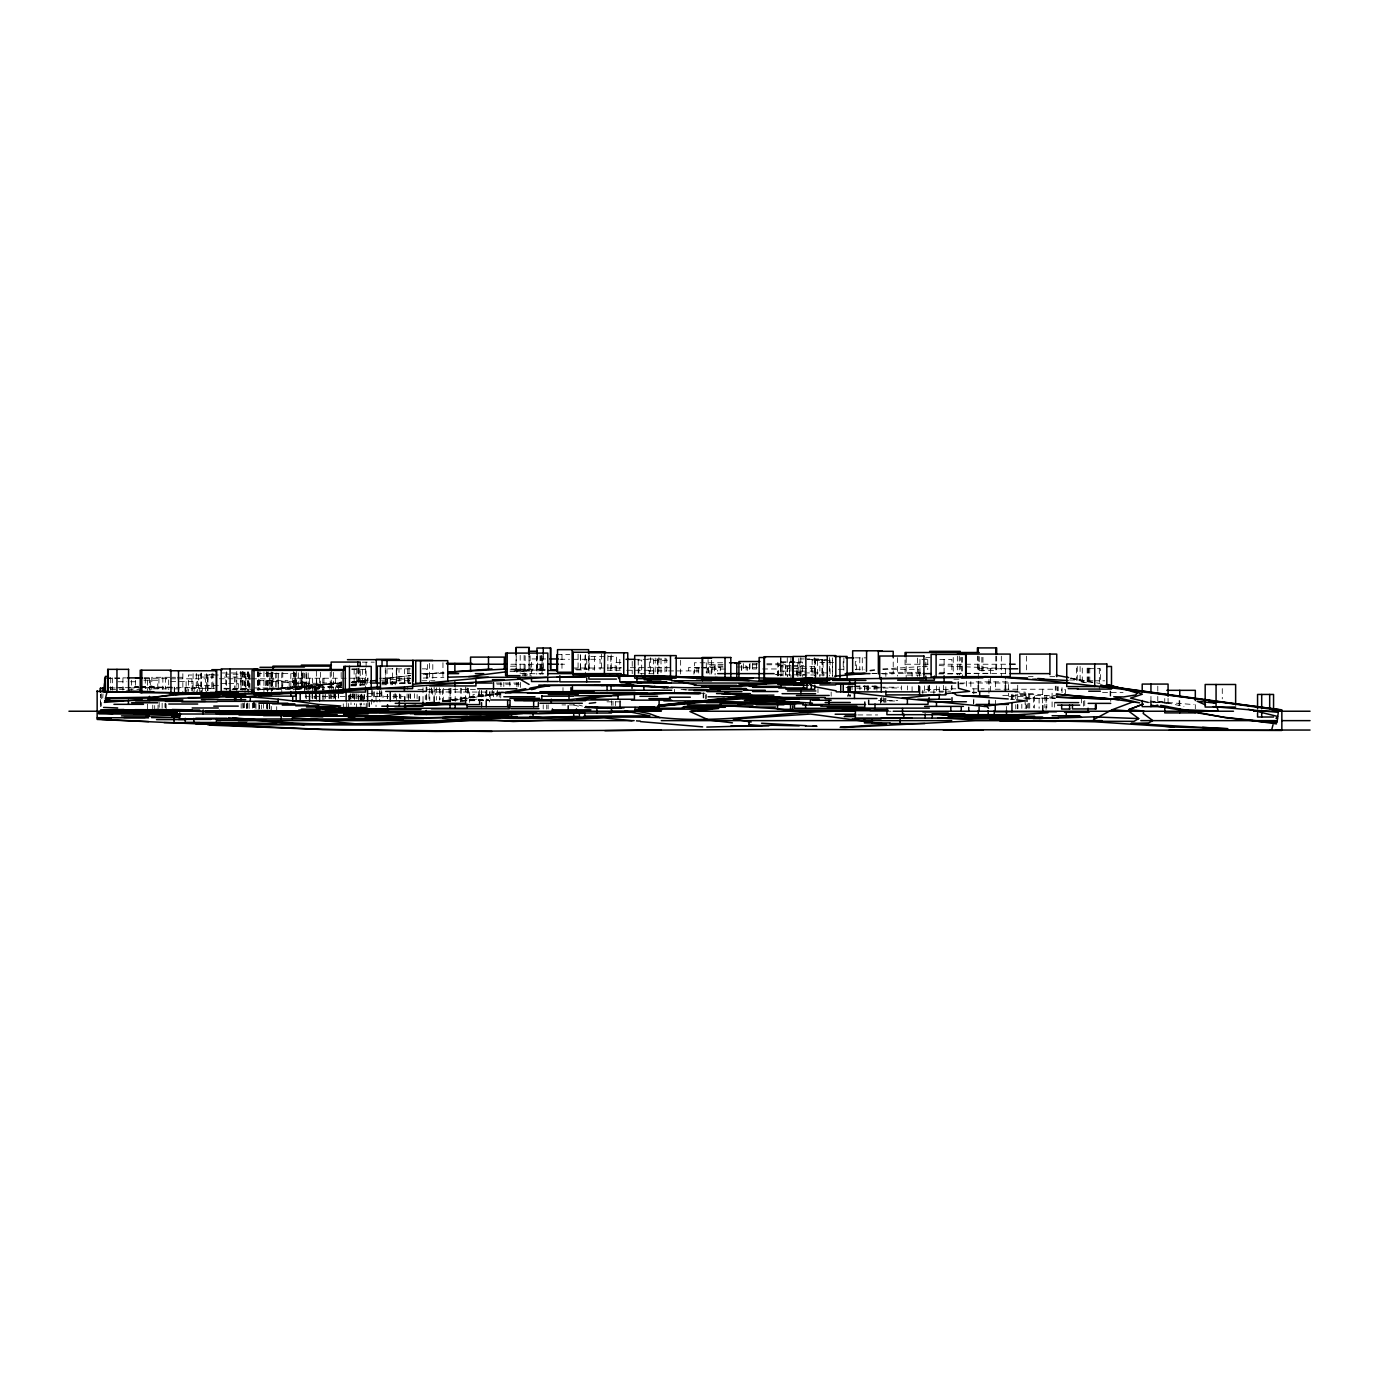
<?xml version="1.0" encoding="UTF-8"?>
<svg xmlns="http://www.w3.org/2000/svg" width="1379" height="1379" viewBox="0 0 1379 1379"><rect width="100%" height="100%" fill="white"/><g stroke="black" fill="none" stroke-linecap="round" stroke-linejoin="round"><path stroke-width="0.75" stroke-dasharray="5 3.75" d="M510.058 669.935L544.309 669.436M545.222 669.694L512.781 670.987L518.573 669.143M460.62 701.687L477.393 699.067L468.826 700.566M443.383 701.428L500.56 693.275M443.642 701.721L462.706 698.998M445.779 701.549L462.723 699.136M882.767 669.005L920.379 666.626M461.344 688.259L461.224 700.687L467.257 699.963M423.094 674.297L444.004 672.383L423.094 674.348M352.059 681.864L368.779 680.14M272.818 689.414L340.544 683.07M266.406 689.172L322.807 685.466L260.131 689.466L341.613 682.777L322.807 684.915L341.613 682.95L322.807 683.036M351.283 682.329L368.486 681.123M381.673 680.226L410.839 678.554M262.217 689.431L266.406 689.19M922.465 666.505L928.739 666.16M939.185 665.574L1008.135 668.763M1149.379 702.325L1161.721 701.67L1183.975 706.531M423.232 678.054L443.883 677.313M510.058 671.539L544.205 670.59M556.995 654.629L569.734 654.629M930.101 657.645L925.826 657.645L925.826 669.953M855.308 657.852L865.96 657.852M545.688 658.955L531.501 658.955L531.501 673.314M647.837 659.024L666.746 659.024L666.746 674.727M800.647 658.938L803.94 658.938M804.853 658.938L821.918 658.938L821.918 675.348M559.857 659.283L569.355 659.283M573.164 659.283L600.072 659.283L600.072 669.539M634.357 659.317L649.354 659.317L649.354 673.676M921.896 659.386L930.032 659.386M939.806 659.386L951.872 659.386L951.872 673.745M807.232 659.507L827.314 659.507M812.145 659.955L824.366 659.955M637.839 660.11L641.683 660.11L641.683 674.469M653.56 660.369L667.402 660.369M814.903 660.575L832.623 660.575M362.349 662.161L374.243 662.161M781.048 662.23L802.475 662.092L802.475 676.451M620.964 662.541L615.189 662.541L615.189 670.763M833.588 662.334L819.85 662.334L819.85 676.693M722.579 662.765L694.378 662.765L694.378 673.021M795.821 662.678L803.233 662.678M757.502 663.782L749.366 663.782L749.366 669.935M766.827 663.782L781.048 663.782M510.851 664.23L544.291 664.23M560.546 664.23L564.58 664.23M905.744 664.23L929.774 664.23M939.34 664.23L1009.169 664.23M723.096 664.609L708.513 664.609L708.513 674.865M752.589 664.764L757.019 664.764M766.827 664.764L785.478 664.764L785.478 675.02M791.115 665.385L778.67 665.385L778.67 675.641M792.494 665.385L803.561 665.385M722.837 665.988L709.909 665.988L709.909 674.193M510.506 666.212L516.884 666.212L516.884 672.366M814.765 666.729L785.875 666.729L785.875 674.934M723.113 667.005L717.666 667.005L717.666 671.108M737.282 667.005L747.59 667.005L747.59 671.108M699.291 667.384L688.707 667.384L688.707 673.538M701.204 667.384L720.269 667.384L720.269 671.487M611.052 667.677L621.308 667.677M630.324 667.677L671.728 667.677M743.505 667.712L757.726 667.712M572.44 668.022L621.119 668.022M708.444 668.022L693.878 668.022L693.878 674.176M351.835 668.832L355.989 668.832L355.989 685.242M410.442 668.849L385.706 668.849L385.706 685.26M422.319 668.849L426.49 668.849L426.49 681.157M978.332 668.798L1009.376 668.798M1088.72 668.66L1100.356 668.66L1100.356 683.019M544.119 669.143L539.93 669.143L539.93 673.245M575.146 669.143L594.004 669.143M725.475 669.056L707.013 669.056L707.013 673.159M752.538 668.97L756.554 668.97M762.604 668.97L777.946 668.97L777.946 675.124M838.398 669.298L844.844 669.298M855.308 669.298L864.064 669.298M882.991 669.298L918.742 669.298L918.742 675.451M351.679 669.504L365.538 669.504M516.211 669.97L529.329 669.97M576.508 669.935L582.507 669.935M516.108 670.228L529.14 670.228L529.14 655.87M607.26 670.263L620.257 670.263M626.618 670.263L653.784 670.263L653.784 674.365M545.067 670.59L536.948 670.59L536.948 654.18M648.268 670.918L666.522 670.918M668.539 670.918L698.688 670.918M782.065 671.125L790.46 671.125M792.546 671.125L815.61 671.125L815.61 675.227M920.517 672.331L885.852 672.331L885.852 676.434M939.513 672.331L945.839 672.331M796.441 672.918L802.75 672.918M804.491 672.918L829.21 672.918M222.329 672.969L245.858 672.969L245.858 689.397M871.942 673.348L876.32 673.348M965.266 673.297L988.95 673.297M407.426 673.624L411.201 673.624M421.543 673.624L445.71 673.624M521.296 673.624L545.567 673.797M639.925 673.728L657.576 673.728M872.131 673.624L921.206 673.624M939.185 673.624L1008.135 673.624M882.577 673.883L893.213 673.883L893.213 657.473M938.754 673.9L960.284 673.9L960.284 657.49M522.469 674.176L530.898 674.176M774.964 674.434L779.066 674.434M214.159 674.745L207.97 674.745L207.97 695.533M776.705 674.831L805.422 674.831M218.175 675.02L188.406 675.02L188.406 691.431M802.044 674.969L827.09 674.969M921.138 675.072L905.055 675.072L905.055 658.662M522.158 675.658L531.243 675.658M1028.424 676.658L1033.078 676.658M1049.919 676.658L1056.745 676.658M201.437 677.072L213.9 677.072M224.208 677.072L245.721 677.072L245.721 689.379M169.841 677.296L151.811 677.296L151.811 689.603M171.841 677.296L175.529 677.296M177.357 677.296L182.89 677.296M105.907 677.882L125.782 677.882M143.968 677.882L150.277 677.882L150.277 690.189M144.037 678.227L168.652 678.227L168.738 689.672M346.129 678.227L292.727 678.227L292.727 688.483M349.921 678.227L368.365 678.227M379.449 678.227L410.994 678.227M106.786 678.434L112.819 678.434M114.836 678.434L122.869 678.434M175.633 678.813L165.446 678.813L165.446 689.069M177.667 678.813L205.402 678.813L205.402 691.12M219.364 678.778L250.288 678.778M251.547 678.778L278.179 678.968L278.144 689.5M953.923 679.192L960.232 679.192M1069.673 680.019L1078.654 680.019M143.864 680.209L157.775 680.209L157.775 690.465M258.838 680.674L287.901 680.674L287.901 688.879M409.908 680.743L395.221 680.743L395.221 684.846M421.871 680.743L434.885 680.743M1088.152 680.812L1092.754 680.812M1094.15 680.812L1104.734 680.812M170.668 681.467L197.697 681.467L197.697 691.724M272.456 681.295L294.916 681.295M118.06 681.743L126.834 681.743M130.591 681.743L137.279 681.743M382.276 681.967L399.014 681.967L399.014 669.66M976.125 681.864L1008.463 681.864L1008.463 696.223M351.335 682.226L369.538 682.226M382.138 682.226L396.842 682.226L396.842 667.867M382.035 682.967L410.925 682.967M295.709 683.277L318.894 683.277L318.894 687.38M352.059 683.036L368.779 683.036M383.259 683.036L410.563 683.036M496.233 683.036L521.296 683.036M960.077 683.036L1010.221 683.036M221.019 683.553L227.156 683.553M228.69 683.553L238.274 683.553L238.274 689.707M381.811 683.622L410.304 683.622M959.319 683.812L963.456 683.812M496.923 684.156L520.779 684.156M341.768 684.639L306.483 684.432L306.483 692.637M351.662 684.639L360.212 684.639L360.212 668.229M350.955 684.725L367.228 684.725M381.897 684.725L392.567 684.725L392.567 668.315M351.076 685.035L366.211 685.035M218.33 685.432L192.181 685.432L192.181 691.586M338.458 685.397L341.664 685.397M351.076 685.397L360.85 685.397M341.147 685.846L333.287 685.846L333.287 692.344M350.99 685.846L356.592 685.846M854.463 686.139L880.423 686.139M341.147 686.19L329.012 686.19L329.012 692.344M853.963 686.294L848.361 686.294L848.361 696.567M854.463 686.294L873.976 686.294L873.976 690.396M134.452 686.621L138.521 686.621M140.555 686.621L158.033 686.621M301.398 686.518L329.822 686.518L329.822 692.672M134.883 687.104L138.848 687.104M140.744 687.104L172.254 687.104M327.668 687.104L344.767 687.104M874.51 687.19L879.681 687.19M880.198 687.19L898.332 687.19M141.261 687.535L202.317 687.432L202.317 691.534M298.76 687.466L319.6 687.466M846.051 687.449L852.739 687.449M107.821 687.776L137.969 687.621M147.881 687.69L172.461 687.69M342.009 687.656L301.346 687.656L301.346 671.245M110.182 687.966L125.713 687.966M129.316 687.949L142.416 687.966M145.191 687.949L159.188 687.949M254.15 687.966L271.267 687.966M308.896 688.018L319.6 688.018M856.842 688.138L900.952 687.949M205.333 688.311L214.486 688.311M223.915 688.311L227.673 688.311M269.698 688.224L298.019 688.224M190.991 688.638L214.193 688.638M224.656 688.638L247.703 688.638M153.328 688.845L172.358 688.845M174.392 688.845L180.528 688.845M223.967 688.931L246.807 688.931M950.838 688.828L957.078 688.828M972.35 688.828L984.158 688.828M232.034 689.31L254.115 689.31M256.959 689.086L260.89 689.086M296.226 689.172L323.651 689.172M995.242 689.224L1056.486 689.224M110.596 689.397L142.726 689.397M276.61 689.431L300.415 689.431M417.906 689.362L476.565 689.552M948.269 689.431L922.81 689.431L922.81 693.534M938.909 691.172L950.648 691.172M428.404 691.93L503.835 692.12M921.689 692.103L943.15 692.103M1014.892 692.12L1025.131 692.12L1025.131 708.53M972.419 692.206L976.556 692.206M1102.528 692.43L1123.058 692.43M972.367 692.792L976.504 692.792M367.865 693.465L383.034 693.465L383.034 697.567M1019.512 693.671L1034.543 693.671L1034.543 708.048M500.439 694.033L496.233 694.033L496.233 698.136M1042.627 694.464L1015.789 694.464L1015.789 702.669M500.784 694.671L473.031 694.671L473.031 700.825M1002.774 695.585L1027.321 695.585L1027.321 701.739M1058.141 695.516L1033.561 695.516L1033.561 707.823M305.173 696.395L403.289 696.395M1009.394 696.464L1026.666 696.464L1026.666 708.772M1054.401 697.033L1046.075 697.033L1046.075 709.34M1023.752 698.119L1054.659 698.119L1054.659 708.375M1026.304 698.515L1055.59 698.515M469.377 699.705L488.545 699.705M469.377 699.963L488.545 699.963M461.224 700.446L467.653 700.446M469.791 700.446L489.097 700.446M878.457 700.377L897.781 700.377M461.224 700.687L467.653 700.687M469.808 700.687L489.114 700.687M889.645 700.98L898.005 700.98M606.967 701.825L623.687 701.825M886.956 711.236L890.972 711.236M857.824 714.943L877.716 714.943M636.219 720.631L640.408 720.631M510.851 669.056L544.291 669.246M538.741 669.211L547.135 669.28M700.842 693.172L705.117 693.241M1150.207 701.084L1194.093 704.617M683.174 689.483L687.328 689.896M681.088 689.466L687.328 690.086M636.219 721.183L640.408 721.613M1086.411 682.502L1080.429 681.864L1083.963 682.467M1010.324 699.205L1014.548 699.687M1070.811 677.985L1100.063 683.519M1070.466 678.261L1092.909 682.708M578.904 705.065L582.438 706.031M573.612 704.893L581.214 706.962M1070.966 678.192L1084.428 682.071M574.388 704.928L561.96 704.928M1222.277 688.586L1222.277 698.843M1195.317 704.686L1195.317 708.789M1179.752 700.584L1179.752 706.737M1179.131 700.584L1179.131 706.737M1168.065 698.429L1168.065 702.532M1164.755 698.532L1164.755 702.635M1157.791 686.121L1157.791 694.327M1157.791 696.378L1157.791 702.532M1150.948 696.378L1150.948 702.532M1110.733 691.069L1110.733 701.325M1110.129 691.069L1110.129 697.222M1099.339 668.66L1099.339 689.172M1089.789 668.108L1089.789 683.019M1088.72 668.108L1088.72 683.019M1087.979 668.108L1087.979 682.467M1087.169 668.108L1087.169 682.467M1084.739 700.566L1084.739 706.72M1083.532 701.135L1083.532 707.289M1082.291 668.091L1082.291 682.45M1081.515 698.877L1081.515 702.98M1080.102 666.488L1080.102 680.847M1077.275 666.488L1077.275 680.847M1076.551 668.108L1076.551 680.416M1065.588 693.844L1065.588 689.741L1064.502 689.741L1064.502 693.844M1062.02 692.637L1062.02 686.483L1061.658 690.586M1058.193 686.673L1058.193 690.776M1057.59 686.673L1057.59 690.776M1056.142 686.173L1056.142 690.293M1055.314 686.173L1055.314 690.293M1052.091 693.172L1052.091 707.53M1046.799 695.516L1046.799 707.823M1044.886 695.516L1044.886 707.823M1042.748 689.224L1042.507 704.273M1039.111 698.119L1039.111 708.375M1029.717 694.464L1029.717 708.823M1028.7 694.464L1028.7 708.823M1027.321 703.79L1027.321 707.892M1026.614 656.145L1026.614 670.504M1025.907 693.671L1025.907 701.894M1025.907 703.945L1025.907 708.048M1021.822 704.273L1021.822 708.375M1017.823 704.669L1017.823 708.772M1017.702 685.208L1017.702 691.362M1017.702 694.171L1017.702 702.376M1017.702 704.428L1017.702 708.53M1015.789 704.721L1015.789 708.823M1012.841 694.171L1012.841 700.325M1011.945 695.378L1011.945 699.481M1011.359 694.361L1011.359 700.515M1006.498 706.479L1006.498 710.581M1005.412 668.798L1005.412 679.054M1005.412 681.105L1005.412 685.208M1001.326 656.128L1001.326 676.641M996.655 656.111L996.655 670.487L977.418 670.487L977.418 656.111M995.81 656.111L995.81 670.487M995.569 681.864L995.569 690.069M995.569 700.325L995.569 704.428M990.622 668.798L990.622 691.362M988.95 679.451L988.95 693.809M982.951 657.3L982.951 673.728M981.865 657.3L981.865 673.728M979.245 656.611L979.245 673.021M978.228 656.111L978.332 679.054M978.332 681.105L978.332 685.208M973.815 688.828L973.815 697.033M973.815 699.084L973.815 703.187M973.626 700.049L973.626 704.152M970.833 681.502L970.833 687.656M966.42 681.243L966.42 687.397M962.542 657.3L962.542 677.83M961.473 657.3L961.473 673.728M959.267 656.128L959.267 674.9M957.354 656.128L957.354 674.59M953.234 657.49L953.234 673.9M951.993 685.346L951.993 689.448M951.579 685.863L951.579 689.965M945.839 686.69L945.839 690.793M944.115 659.386L944.115 673.745M943.512 685.346L943.512 689.448M939.254 686.966L939.254 691.069M936.479 685.863L936.479 692.017M933.893 689.431L933.893 693.534M929.343 685.57L929.343 693.775M929.101 685.346L929.101 693.551M928.877 686.966L928.877 693.12M928.033 685.88L928.033 692.034M927.739 659.386L927.739 669.642M924.602 685.863L924.602 692.017M919.948 659.386L919.948 675.796M919.621 672.331L919.621 676.434M917.535 658.076L917.535 676.537M912.088 672.331L912.088 676.434M912.088 686.69L912.088 692.844M907.382 685.88L907.382 689.983M906.175 657.645L906.175 680.209M901.366 685.88L901.366 689.983M897.626 657.645L897.626 676.106M885.921 698.205L885.921 702.325M884.99 698.205L884.99 702.325M884.025 698.395L884.025 702.497M883.129 697.446L883.129 701.549M881.353 697.378L881.353 701.48M881.112 698.395L881.112 702.497M880.423 698.446L880.423 706.651M876.906 686.208L876.906 690.31M875.01 685.57L875.01 689.672M868.667 685.88L868.667 689.983M867.943 686.139L867.943 690.241M867.719 686.018L867.719 690.121M866.96 686.139L866.96 690.241M864.788 685.57L864.788 689.672M864.633 686.294L864.633 690.396M862.289 657.852L862.289 670.16M859.772 657.852L859.772 670.16M859.927 685.759L859.927 689.862M856.635 669.815L856.635 661.61L855.308 661.61L855.308 669.815M852.067 685.708L852.067 689.81M850.309 686.07L850.309 696.326M849.947 686.07L849.947 696.326M849.188 686.69L849.188 692.844M849.033 686.018L849.033 696.274M848.809 685.759L848.809 696.016M847.585 686.208L847.585 696.464M843.862 657.852L843.862 670.16M843.241 661.61L843.241 669.815M832.485 657.852L832.485 676.313M832.468 662.334L832.468 676.693M831.158 692.051L831.158 696.154M830.055 659.955L830.055 680.468M829.537 657.559L829.451 676.089M823.056 662.334L823.056 676.693M822.401 659.507L822.401 675.917M817.971 688.604L817.971 692.706M817.385 660.575L817.385 674.934M815.885 676.606L815.885 668.401L787.495 668.401L787.495 676.606M815.351 658.938L815.351 679.451M814.903 659.955L814.903 680.468M814.351 657.662L814.351 676.124M812.145 659.507L812.145 676.365M811.317 666.729L811.317 674.934M800.923 671.125L800.923 675.227M800.803 657.611L800.803 676.089M799.889 662.092L799.889 676.589M798.82 658.507L798.82 674.934M797.872 676.589L797.872 661.937L777.842 661.937L777.842 676.296M797.062 668.401L797.062 676.606M796.752 671.125L796.752 675.227M790.943 657.559L790.943 680.123M789.46 662.092L789.46 676.451M789.34 666.729L789.34 674.934M787.271 657.559L787.271 676.02M783.065 662.23L783.065 676.589M782.117 665.385L782.117 675.641M781.048 661.937L781.048 676.589M781.031 657.524L781.031 675.986M780.48 657.524L780.48 675.986M756.554 663.316L756.554 671.521M752.589 663.782L752.589 670.918M749.969 663.316L749.969 671.521M746.177 670.091L746.177 665.988L741.712 665.988L741.712 670.091M743.333 663.592L743.333 669.746M741.454 665.367L741.454 671.521M715.098 664.609L715.098 674.865M714.356 665.988L714.356 674.193M712.012 667.384L712.012 673.538M711.598 660.248L711.598 674.607M708.065 659.541L708.065 673.9M706.358 694.43L706.358 698.532M706.289 662.765L706.289 673.021M705.617 694.723L705.617 698.825M703.755 692.93L703.755 699.084M703.169 692.93L703.169 699.084M698.688 668.022L698.688 674.176M696.981 667.384L696.981 673.538M680.64 660.248L680.64 674.607M674.624 689.379L674.624 693.482M664.971 658.145L664.971 674.555M661.006 659.024L661.006 673.659M658.921 657.593L658.921 674.003M658.007 660.369L658.007 674.727M657.369 659.3L657.369 673.659M655.215 658.145L655.215 674.555M653.56 659.024L653.56 674.727M650.647 657.662L650.647 674.072M638.908 667.677L638.908 673.831M638.218 660.11L638.218 674.469M632.22 661.368L632.22 673.676M619.792 659.317L619.792 669.573M616.499 670.883L616.499 656.525L588.867 656.525L588.867 670.883M615.362 701.566L615.362 705.669M613 701.29L613 705.393M611.518 700.704L611.518 705.393M611.19 654.801L611.19 671.211M610.828 656.525L610.828 670.883M607.88 655.611L607.88 669.97M601.485 654.077L601.485 670.504M594.539 656.525L594.539 670.883M589.298 654.801L589.298 671.211M588.609 655.801L588.609 670.177M586.73 659.283L586.73 669.539M585.334 654.629L585.334 675.141M585.041 655.611L585.041 669.97M580.576 655.611L580.576 669.97M580.352 654.629L580.352 671.039M578.077 654.077L578.077 670.504M562.994 687.604L562.994 691.706M561.977 654.629L561.977 668.987M548.101 704.824L548.101 708.927M546.739 704.928L546.739 709.03M543.257 654.18L543.257 670.59M543.223 704.824L543.223 708.927M542.826 655.749L542.826 674.21M542.085 658.955L542.085 673.314M541.619 655.335L541.619 673.797M540.844 655.749L540.844 674.21M540.034 655.749L540.034 674.21M537.379 654.18L537.379 670.59M536.759 655.749L536.759 674.21M530.088 655.749L530.088 676.262M529.036 655.87L528.933 671.314L516.005 671.314L516.108 655.87M525.14 655.749L525.14 676.262M524.123 655.335L524.123 673.797M520.555 682.398L520.555 688.552M520.193 655.335L520.193 673.797M518.28 682.398L518.28 686.501M516.884 682.622L516.884 686.725M516.211 655.87L516.211 670.228M509.885 681.967L509.885 686.07M503.818 682.398L503.818 686.501M500.956 682.622L500.956 686.725M500.749 693.844L500.749 697.946M499.232 692.12L499.232 698.274M497.354 690.379L497.354 698.584M496.923 691.724L496.923 697.877M493.527 691.793L493.527 697.946M492.251 690.31L492.251 698.515M490.148 694.671L490.148 698.774M489.528 691.724L489.528 701.98M486.873 690.31L486.873 700.566M486.235 690.31L486.235 702.618M485.994 691.62L485.994 701.98M481.564 690.31L481.564 698.515M481.34 691.93L481.34 698.274M479.599 690.241L479.599 698.463M478.634 691.62L478.634 697.877M469.67 691.93L469.67 702.376M468.446 688.259L468.446 696.464M467.705 688.259L467.705 696.464M466.998 687.759L466.998 695.964M465.619 686.897L465.619 697.153M460.327 688.19L460.327 702.566M455.191 687.759L455.191 702.118M450.967 688.259L450.967 700.566M449.054 688.19L449.054 702.566M443.314 688.328L443.314 700.635M442.952 662.713L442.952 679.123M442.607 689.552L442.607 701.877M440.056 689.362L440.056 699.618M439.505 687.759L439.505 700.067M436.557 687.759L436.557 700.067M435.143 689.552L435.143 695.723M434.161 686.897L434.161 697.153M432.799 664.488L432.799 680.898M432.661 689.362L432.661 695.516M431.42 687.759L431.42 695.964M431.403 688.328L431.403 696.533M429.765 688.19L429.765 700.515M429.576 663.368L429.576 681.829M429.007 693.913L429.007 700.067M427.438 664.488L427.438 680.898M426.68 695.102L426.68 703.324M426.283 693.999L426.283 700.153M425.301 695.516L425.301 699.618M423.008 687.725L423.008 702.083M417.096 694.499L417.096 698.601M414.562 693.775L414.614 698.102M410.459 694.499L410.459 698.601M410.304 693.878L410.304 697.981M409.029 668.125L409.029 684.536M409.011 693.775L409.011 697.877M408.667 678.227L408.667 684.38M408.667 694.637L408.667 700.791M407.736 668.849L407.736 689.362M407.115 693.913L407.115 698.015M404.736 678.227L404.736 684.38M404.409 668.849L404.409 687.311M400.824 694.654L400.824 698.757M399.927 694.43L399.927 698.601M399.341 693.878L399.341 697.981M396.583 668.315L396.583 684.725M396.428 694.637L396.428 700.791M396.29 669.66L396.29 681.967M395.325 693.775L395.325 697.877M394.842 693.913L394.842 698.015M393.756 694.43L393.756 698.601M390.223 678.227L390.223 686.432M387.551 694.378L387.551 698.757M387.292 678.227L387.292 686.432M387.292 694.637L387.292 698.739M387.016 668.591L387.016 682.967M385.293 667.867L385.293 682.226M381.811 691.827L381.811 697.981M381.173 690.551L381.173 698.757M379.966 691.724L379.966 701.98M379.449 690.534L379.449 700.791M377.07 691.793L377.07 702.049M376.036 696.395L376.036 706.651M374.605 691.724L374.605 701.98M373.313 691.965L373.313 702.221M372.382 690.534L372.382 700.791M371.52 690.483L371.451 706.893M369.244 702.549L369.244 706.651M369.038 702.583L369.038 706.686M367.59 678.227L367.59 684.38M367.21 702.583L367.21 707.582M366.211 703.497L366.211 707.599M366.107 662.161L366.107 684.725M365.538 668.419L365.538 687.966M364.366 678.227L364.366 686.432M364.366 694.637L364.366 698.739M364.022 694.654L364.022 704.91M363.16 696.395L363.16 704.6M362.384 669.504L362.384 685.915M362.229 695.516L362.229 701.67M361.832 694.016L361.832 698.119M361.436 694.378L361.436 704.635M361.229 695.516L361.229 701.67M360.85 695.292L360.85 701.808M360.85 703.859L360.85 707.961M360.109 694.361L360.109 704.686M359.023 667.867L359.023 682.226M358.919 669.194L358.919 685.604M358.592 668.315L358.592 684.725M358.419 695.516L358.419 701.67M358.023 693.844L358.023 701.428M357.816 668.229L357.816 684.639M356.73 668.315L356.73 684.725M356.592 693.844L356.592 701.808M356.592 703.859L356.592 707.961M355.024 693.654L355.024 701.859M354.437 694.585L354.437 704.841M354.144 669.194L354.144 685.604M353.834 693.654L353.834 701.859M352.938 693.844L352.938 697.946M352.593 693.844L352.593 697.946M350.99 694.051L350.99 704.669M350.335 693.844L350.335 698.119M349.921 694.637L349.921 700.791M349.697 695.516L349.697 701.67M348.646 695.292L348.646 701.446M348.646 703.497L348.646 707.599M346.732 702.618L346.732 709.668M343.268 703.859L343.268 707.961M341.147 672.418L341.147 686.776M338.458 685.846L338.458 691.999M338.458 694.051L338.458 698.153M338.303 693.844L338.303 697.946M335.614 678.227L335.614 692.586M335.614 694.637L335.614 700.791M335.114 693.844L334.976 698.463M334.666 693.844L334.718 697.946M333.563 672.331L333.563 684.639M333.235 693.654L333.287 698.515M331.718 684.432L331.718 692.637M331.718 694.688L331.718 698.791M331.288 671.245L331.288 687.656M330.736 694.223L330.736 698.463M330.219 672.297L330.219 688.707M329.822 694.723L329.822 698.825M328.892 693.844L329.012 698.515M325.634 694.223L325.478 698.463M323.944 678.227L323.944 692.586M323.944 694.637L323.944 700.791M322.789 678.227L322.789 692.586M322.789 694.637L322.789 700.791M320.428 672.297L320.428 688.707L272.973 688.707L272.973 672.297M319.6 678.227L319.6 688.483M317.946 684.432L317.946 688.535M316.705 678.227L316.705 692.586M316.705 694.637L316.705 700.791M316.36 671.245L316.36 687.656M316.015 686.518L316.015 692.672M316.015 694.723L316.015 698.825M315.757 693.878L315.757 697.981M315.205 686.518L315.205 692.672M315.205 694.723L315.205 698.825M314.36 687.466L314.24 698.463M312.378 678.227L312.378 692.586M312.309 694.016L312.378 700.791M312.068 694.016L312.068 698.119M309.741 683.277L309.741 689.431M309.534 678.227L309.534 688.483M308.551 688.673L308.551 682.519L282.264 682.519L282.264 688.673M308.172 672.935L308.172 691.396M306.483 694.688L306.483 698.791M305.362 693.999L305.362 698.119M304.845 683.277L304.845 693.534M304.431 687.466L304.431 693.62M304.431 673.159L304.431 689.569M303.225 672.831L303.225 689.241M302.397 672.935L302.397 689.345M302.07 678.227L302.07 688.483M301.691 673.159L301.691 689.569M300.191 678.227L300.191 688.483M298.26 672.831L298.26 689.241M296.916 682.519L296.916 688.673M296.606 671.418L296.606 689.879M296.157 678.227L296.157 688.483M295.658 692.034L295.658 673.573L259.08 673.573L259.08 689.983M295.261 673.245L295.261 689.655M294.882 672.211L294.916 689.5M294.537 678.227L294.537 688.483M294.037 672.211L293.899 688.673M293.348 671.418L293.348 689.879M290.831 673.573L290.831 692.034M289.194 681.295L289.194 689.5M282.764 672.297L282.764 688.707M281.764 672.831L281.764 693.344M278.455 673.159L278.455 689.569M276.834 672.831L276.834 689.241M276.714 706.686L276.714 710.788M275.697 673.159L275.697 689.569M272.318 672.211L272.318 690.672M271.922 671.918L271.922 690.379M271.508 672.211L271.508 688.621M271.353 673.245L271.353 691.706M271.267 706.427L271.267 710.53M271.077 671.918L271.077 690.379M269.974 673.245L269.974 689.655M269.801 678.968L269.801 689.224M269.698 704.635L269.698 708.737M269.301 704.255L269.301 708.358M268.664 671.728L268.664 690.189M267.647 671.969L267.647 692.482M267.647 704.635L267.647 708.737M267.25 704.135L267.25 709.289M267.061 671.969L267.061 690.431M266.716 671.418L266.716 689.879M266.543 704.376L266.543 708.478M265.475 680.674L265.475 688.879M263.958 671.728L263.923 694.085M263.492 704.117L263.492 708.22M261.407 704.807L261.407 708.909M259.959 671.418L259.959 689.879M259.631 704.807L259.631 708.909M258.838 678.968L258.838 689.224M258.873 704.376L258.873 710.53M258.39 671.728L258.39 690.189M257.994 671.728L257.994 690.189M257.649 671.556L257.649 690.017M255.942 703.669L255.942 711.874M254.994 703.462L254.994 707.565M254.15 702.325L254.15 708.478M253.977 702.549L253.977 708.703M253.253 702.583L253.253 708.737M252.512 703.135L252.512 709.289M249.927 688.535L249.927 674.176L225.863 674.176L225.76 689.035M248.996 673.038L248.996 689.448M249.134 703.462L249.134 711.667M248.875 674.176L248.875 688.535M248.289 671.969L248.289 692.482M247.979 671.728L247.979 690.189M247.703 671.969L247.703 690.431M247.703 702.997L247.703 711.202M247.496 704.117L247.496 708.22M246.807 703.29L246.807 711.512M246.496 704.221L246.496 708.323M245.014 672.159L245.014 693.499M244.479 702.756L244.479 708.909M244.273 672.159L244.273 688.569M243.256 703.462L243.359 707.858M243.135 671.539L243.135 690M242.842 703.169L242.928 711.374M242.29 671.539L242.29 690M241.963 671.728L241.963 690.189M241.015 677.072L241.015 689.379M241.153 703.669L241.153 708.237M240.36 671.383L240.36 689.845M236.757 671.383L236.757 693.947M235.947 677.072L235.947 689.379M234.568 677.072L234.568 689.379M226.449 671.728L226.449 690.189M213.745 683.553L213.745 689.707M212.866 673.09L212.866 689.517M211.814 673.779L211.814 690.189M207.764 674.848L207.764 691.258M207.54 677.072L207.54 691.431M206.54 673.728L206.54 692.189M201.472 673.09L201.524 696.274M201.162 673.71L201.162 692.172M200.938 673.09L200.869 693.947M199.696 687.5L199.696 691.603M198.61 675.02L198.61 691.431M196.283 673.435L196.283 694.24M194.18 687.328L194.18 691.534M193.077 673.728L193.077 692.189M191.922 678.813L191.922 691.12M187.079 687.328L187.079 691.534M186.113 681.467L186.113 691.724M185.631 687.328L185.631 691.431M184.993 687.5L184.993 691.603M182.838 673.728L182.838 692.189M174.495 687.69L174.495 691.793M174.237 687.104L174.237 691.207M166.135 703.945L166.135 710.099M165.239 703.618L165.239 707.72M165.084 703.204L165.084 707.306M162.86 677.296L162.86 689.603M162.153 703.204L162.119 710.254M159.188 702.307L159.188 710.513M158.913 678.227L158.913 688.483M158.033 705.083L158.033 709.185M154.689 705.565L154.689 709.668M152.759 705.083L152.759 709.185M149.449 677.882L149.449 690.189M147.605 704.031L147.605 710.185M147.381 680.209L147.381 690.465M145.278 678.227L145.278 688.483M135.538 680.278L135.538 688.483M131.522 680.209L131.522 690.465M122.921 677.882L122.921 690.189M112.509 677.882L112.509 690.189M110.716 677.882L110.716 690.189M102.977 693.93L102.753 698.033M101.322 693.809L101.322 706.117M500.577 692.654L441.28 701.118L500.594 692.775M500.836 693.551L464.826 698.688L500.836 693.689M368.779 680.002L352.059 681.795L368.779 680.088M410.563 675.607L383.396 678.451L410.563 675.658M1169.013 703.238L1152.292 702.014L1169.013 703.238M450.14 702.118L450.14 687.759L450.071 702.118M306.155 687.656L306.155 671.245L306.104 687.656M100.477 706.669L100.477 694.361L100.357 706.669"/><path stroke-width="1.5" d="M792.873 698.946L732.18 698.291L763.604 698.205M595.021 685.139L598.141 685.156M604.381 685.397L601.106 685.38L604.226 685.208M607.518 685.415L632.944 685.432L610.294 685.277L614.465 685.466M637.943 693.482L501.301 692.499M754.692 695.706L744.884 695.706M749.469 695.706L748.263 695.774M730.215 693.913L721.665 693.775M587.868 707.272L586.144 707.048M586.368 707.289L589.764 707.082L587.609 707.444M606.932 708.341L610.742 708.151L606.536 707.944M732.18 698.102L799.355 698.774L746.108 695.74L792.994 698.567M795.993 698.567L752.796 695.74L769.241 696.826M664.437 687.776L654.042 686.535L660.282 687.156M1273.007 724.82L1271.697 729.75L1269.938 730.129M1157.722 705.083L1154.895 705.824M1085.962 697.326L1118.8 699.481M107.252 691.12L105.562 697.946L154.793 697.102L186.699 692.861M502.008 716.132L500.043 717.649L379.225 724.096L196.111 724.13M1093.461 719.683L1112.181 709.754L1128.35 710.892L1138.709 718.58L1133.986 721.355L1082.377 721.251M1202.574 727.371L1227.827 728.698L1174.029 727.026L1095.029 721.803L1033.095 720.527M1112.181 709.754L1133.59 701.635M1128.66 709.702L1143.26 704.066L1128.608 709.702L1143.777 710.978L1143.191 713.46L1152.775 720.562L1148.586 722.941L1131.108 723.406L1211.383 727.94L1210.469 727.94M232.689 710.84L274.628 712.185L326.909 711.685L328.443 711.012L323.169 708.806L340.768 705.996L318.135 704.359C283.54 699.429 248.685 694.947 213.659 697.378L147.777 699.101M753.21 678.261L738.903 680.071L662.368 676.606M1276.489 723.906L1251.96 720.51M725.768 679.261L728.595 678.675L661.299 675.951L608.949 675.589M505.283 692.499L525.847 688.69M529.967 688.121L544.343 685.449M512.505 692.379L548.945 685.622M531.484 689.638L535.586 688.69M246.531 696.74L287.108 692.965M430.679 702.618L426.456 703.221L432.816 702.445M430.679 703.238L434.919 702.635M435.178 703.049L439.418 702.445M105.459 698.429L148.26 698.102L190.474 692.913M299.95 712.253L326.909 711.685M939.909 694.378L902.004 698.257L843.689 691.603M845.155 673.797L853.515 672.728M870.235 670.608L874.407 670.073M448.003 677.21L468.619 676.606L505.938 671.832M516.211 699.963L567.286 699.963L601.951 695.706M589.195 698.205L597.348 697.188M605.502 696.188L609.587 695.688M576.974 699.705L611.621 695.706M589.298 703.359L595.676 702.566M546.618 677.296L488.338 677.313L412.649 684.363M583.765 712.495L538.982 713.753L424.577 712.098L380.811 715.96L355.954 716.459L283.367 715.029M498.319 716.322L461.586 717.408L490.2 716.615L522.796 713.374M945.287 693.671L969.627 691.362L958.508 688.328L958.267 682.002M836.226 690.862L816.661 687.07L809.973 684.656L809.49 682.95C763.552 681.864 717.304 689.776 671.056 687.173M639.873 707.22L644.027 706.772M658.541 705.255L685.501 702.411M691.724 701.756L695.861 701.308M639.873 707.41L646.096 706.755M658.541 705.427L697.946 701.273M702.135 701.204L699.791 701.446M639.563 707.651L652.06 706.841M657.921 706.117L703.531 701.308L759.846 702.394L745.746 702.98L794.063 704.479M639.563 707.841L653.767 706.755M657.921 706.307L705.617 701.273M104.356 702.411L141.985 699.498M834.571 676.193L866.115 673.297M708.22 699.998L724.389 698.429M728.422 698.033L736.248 697.636M704.186 700.584L736.283 697.826L733.68 698.084M702.014 701.566L735.524 698.291L732.18 698.291M707.599 701.187L725.768 699.412M797.096 679.157L764.862 681.588L738.903 680.071L738.92 661.524L759.967 661.524M801.285 678.744L811.731 677.744M654.336 706.737L638.805 708.461L647.492 708.22M658.576 706.341L743.402 698.55M902.004 698.257L983.968 706.376L1025.097 700.894L1016.651 699.929M230.241 694.016L322.807 691.103L379.225 686.949M739.954 678.037L738.11 678.192L743.643 678.933L630.513 675.727M502.542 716.442L432.541 721.165C377.243 722.855 321.548 726.923 266.406 720.614L232.861 717.769M790.443 679.175L759.071 681.26M492.044 668.953L448.175 672.142L506.679 669.039M370.623 680.985L377.07 680.536M303.673 691.793L307.81 691.517M226.828 692.896L175.719 694.757M792.546 679.037L811.541 677.813M1047.868 712.788L1004.636 715.632L959.094 715.011M855.325 711.271C790.46 709.478 726.078 724.475 661.299 717.632L659.972 717.597C598.831 715.546 537.827 720.493 476.72 717.27L382.793 718.287M799.182 725.888L772.636 725.251L706.824 727.078M612.897 695.24L666.005 693.275M467.498 716.408L442.314 717.597L464.292 717.27M721.062 677.778L722.579 677.727M433.575 704.324L442.142 703.945M407.856 705.652L415.855 705.358M422.233 705.083L447.727 703.945M411.27 705.755L451.984 703.945M101.736 719.39L148.656 721.579M1032.612 679.261L1036.319 679.106M1040.025 678.968L1068.053 680.554M599.675 675.71L661.299 676.555M1098.856 716.718L1038.611 718.425L1005.791 717.752M618.413 694.378L659.989 693.068L700.36 693.585M634.926 694.189L670.263 693.068M577.715 716.373L542.843 717.632L529.898 716.477M583.989 716.166L650.009 715.856L625.015 710.961M215.624 691.827L236.119 693.482M613.965 708.013L609.914 708.323L624.101 707.892M620.981 708.116L586.144 707.375M684.277 706.582L732.283 706.117L774.119 708.547L808.318 712.46M492.044 716.494L427.231 717.769M423.784 718.493L322.807 720.01L293.331 717.683M216.02 691.706L221.261 691.672M984.606 676.589L1027.545 677.968M749.245 680.657L696.498 680.192M428.335 717.769L376.036 718.338M1277.454 718.166L1275.971 718.2L1277.419 718.631M100.701 709.823L123.989 709.513M207.833 724.785L379.225 724.958L435.643 722.734L483.46 719.252L513.229 721.51L603.933 717.89L632.047 720.752M209.987 725.147L322.807 729.525L435.643 731.422L774.119 729.422L1281.849 730.336L1281.849 709.84L1112.594 688.018L1056.193 681.605L999.775 677.072L830.537 679.071L604.881 675.607L548.463 677.296L322.807 692.379L266.406 694.137L97.151 691.379M611.742 684.863L544.602 685.622L549.807 685.811M505.748 714.787L410.149 713.719M604.881 730.698L661.299 729.974M148.26 698.102L157.24 698.395M235.292 693.344L179.322 693.396M97.444 717.718L148.604 717.821L146.312 716.201L180.321 715.287M379.225 712.357L424.577 712.098M102.667 710.237L191.871 710.495M323.893 712.46L420.94 712.236M98.409 713.477L177.426 714.132L124.144 712.253M1219.157 730.18L1169.013 730.249L1281.849 730.37M516.211 647.665L516.005 654.904M529.14 647.665L529.036 654.904M882.353 650.785L852.67 650.785L852.67 673.348L864.495 673.348M528.416 651.233L537.345 651.233M929.584 651.336L960.284 651.336M588.678 652.026L605.674 652.026M979.245 652.508L905.055 652.508L905.055 656.611M589.298 652.75L627.755 652.801L627.755 675.382L589.298 675.314M957.354 654.077L1010.204 654.077L1010.204 676.641L957.354 676.641M966.214 654.387L931.101 654.387L931.101 676.951L966.214 676.951L966.214 654.077M805.784 656.456L792.959 656.456L792.959 679.037L847.102 679.037L847.102 656.456L834.502 656.456M793.339 656.714L764.242 656.714L764.242 679.278L793.339 679.278L793.149 656.714M765.535 657.524L759.139 657.524L759.139 680.088L781.031 680.088M845.844 657.852L853.808 657.852M675.21 658.197L711.598 658.197M549.825 658.955L558.271 658.955M399.014 659.403L376.26 659.403L376.26 681.967M626.014 659.317L634.788 659.317M347.474 659.662L396.842 659.662M432.799 660.386L382.035 660.386L382.035 666.54M729.543 662.765L736.817 662.765L736.817 679.175M446.434 663.368L471.721 663.368M734.852 663.316L740.523 663.316M447.055 664.23L506.679 664.23M548.463 664.23L558.547 664.23M1009.669 664.23L1015.168 664.23M301.346 665.092L331.443 665.092M1107.303 666.488L1111.491 666.488L1111.491 689.069L1077.275 689.069M275.697 667.005L304.431 667.005M259.959 667.315L274.576 667.315M1009.376 668.798L1017.702 668.798M257.856 668.936L221.192 668.936L221.192 691.5L253.581 691.5M211.814 669.677L222.347 669.677M253.719 669.504L345.284 669.504M169.583 670.746L216.693 670.746L216.693 693.309L169.583 693.309M448.175 673.624L458.621 673.624M475.341 673.624L483.701 673.624M548.463 673.624L621.291 673.624M717.701 673.624L774.119 673.624M845.586 673.624L870.028 673.624M923.206 673.624L931.273 673.624M1010.221 673.624L1049.143 673.624M604.623 674.831L572.923 674.831L572.923 652.25L604.623 652.25L604.381 674.831M520.021 675.658L505.593 675.658L505.593 653.094L547.808 653.094L547.808 675.658M580.576 676.124L607.88 676.124M108.424 676.417L105.338 676.417L105.425 690.776M556.995 677.192L585.334 677.192M961.473 677.83L982.951 677.83M127.127 677.882L141.865 677.882M135.538 678.227L141.916 678.227M676.193 678.175L634.685 678.123L634.685 655.542L676.193 655.611L676.193 676.124M835.795 678.175L805.853 678.175L805.853 655.611L835.795 655.611L835.795 676.124M104.683 678.434L104.545 691.706M636.236 678.658L664.971 678.658M616.499 679.089L588.867 679.089L588.867 674.986M492.389 679.675L504.352 679.675M644.2 679.813L661.006 679.813M787.271 680.123L829.537 680.123M796.148 680.192L829.451 680.192M832.485 680.416L865.96 680.416M897.626 680.209L934.376 680.209L934.376 676.106M671.607 680.761L711.598 680.761M558.271 681.519L531.501 681.519L531.501 677.417M800.647 681.502L821.918 681.502M647.837 681.605L666.746 681.605M600.072 681.847L559.857 681.847L559.857 675.693M649.354 681.881L619.792 681.881L619.792 675.727M807.232 682.071L827.314 682.071M919.948 681.95L951.872 681.95M620.912 682.674L641.683 682.674M812.145 682.519L830.055 682.519M653.56 682.933L671.177 682.933M370.865 683.036L379.225 683.036M473.256 683.036L415.751 683.226L415.751 660.662L447.744 660.662L447.744 681.174M475.583 683.036L492.044 683.036M637.27 683.036L955.906 683.036M1011.066 683.036L1068.88 683.036M104.545 683.501L103.856 691.879M738.92 684.105L766.207 684.105M836.191 684.174L855.308 684.174M777.842 684.501L797.872 684.501M798.303 684.656L802.475 684.656M781.048 684.794L799.889 684.794M819.85 684.898L835.691 684.898M611.742 685.053L608.26 684.863M615.189 685.122L628.393 685.122M793.959 685.26L808.284 685.26M694.378 685.329L736.817 685.329M429.576 685.932L475.927 685.932L475.927 679.778M734.852 685.88L756.554 685.88M749.366 686.346L781.048 686.346M654.042 686.725L668.505 687.156M722.475 686.587L741.454 686.587M658.335 686.742L632.22 685.415L657.869 686.914M708.513 687.173L729.095 687.173M752.589 687.328L785.478 687.328M103.856 687.776L102.753 687.776L102.977 691.879M778.67 687.949L807.025 687.949L807.025 683.846M100.477 688.207L100.477 692.31L100.357 688.207L104.252 688.207M709.909 688.552L746.177 688.552M1068.191 688.621L1078.085 688.621M353.403 688.931L349.456 688.931L349.456 666.367M355.644 688.931L371.227 688.931L371.227 666.367L343.767 666.367L343.767 670.47M477.617 688.776L516.884 688.776M785.875 689.293L814.765 689.293L814.765 685.191M717.666 689.569L747.59 689.569M688.707 689.948L720.269 689.948M671.728 690.241L611.052 690.241L611.052 686.139M743.505 690.276L765.259 690.276M1166.806 690.327L1195.317 690.327L1195.317 700.584M635.185 690.586L572.44 690.586L572.44 686.483M693.878 690.586L708.444 690.586M787.495 690.965L815.885 690.965M1088.72 691.224L1100.356 691.224M385.706 691.413L426.49 691.413L426.49 687.311M707.013 691.62L741.919 691.62M752.538 691.534L777.946 691.534M1017.702 691.362L978.332 691.362L978.332 685.208M539.93 691.706L594.004 691.706M836.243 691.862L918.742 691.862L918.742 685.708M304.673 692.068L365.538 692.068L365.538 687.966M209.987 692.43L238.188 692.43M304.673 692.43L345.371 692.43M505.3 692.689L511.144 692.689M560.65 692.499L582.507 692.499M298.553 692.93L252.029 692.93L252.029 670.366L343.13 670.366L343.13 692.93L304.931 692.93M601.003 692.827L647.509 692.827M276.834 693.344L303.225 693.344M646.251 693.482L698.688 693.482M716.528 693.568L750.4 693.568M726.802 693.671L737.196 693.723L733.369 693.844M782.065 693.689L815.61 693.689M196.283 693.947L243.135 694.102M182.838 694.24L206.54 694.24M253.633 694.482L271.922 694.482M221.571 694.723L245.014 694.723M548.308 694.516L578.284 694.516M751.021 695.154L773.947 695.154M222.329 695.55L245.858 695.55M796.441 695.481L829.21 695.481M200.938 695.671L219.847 695.671M574.974 695.74L618.171 695.74M961.559 695.861L988.95 695.861M259.08 696.136L295.658 696.136L295.658 692.034M542.119 696.188L573.716 696.188M746.108 695.93L752.779 695.93M201.162 696.274L220.692 696.274M639.925 696.292L657.576 696.292M225.863 696.757L249.927 696.757M503.818 696.757L535.035 696.757M708.082 696.791L751.538 696.791M753.348 696.998L779.066 696.998M207.97 697.326L218.52 697.326M669.418 697.205L690.362 697.205M188.406 697.584L218.175 697.584M776.705 697.395L825.349 697.533M509.885 698.377L539.741 698.377M648.94 698.619L670.332 698.619M825.107 698.515L876.906 698.515M105.338 698.981L109.906 698.981M591.453 699.256L634.426 699.256L634.426 695.154M791.718 699.101L819.247 699.101M917.776 699.274L950.338 699.274M201.437 699.636L245.721 699.636M151.811 699.877L182.89 699.877M514.177 699.722L568.993 699.722L568.993 695.619M490.665 699.963L509.816 699.963M576.974 699.963L608.553 699.963M631.375 700.153L671.607 700.153M104.942 700.446L150.277 700.446M523.434 700.446L572.768 700.446M744.367 700.446L777.928 700.446M812.007 700.256L831.158 700.256M135.538 700.791L168.652 700.791M514.85 700.687L585.644 700.687M104.683 700.997L122.869 700.997M663.833 700.877L705.617 700.877M770.206 701.101L785.082 701.101M165.446 701.377L205.402 701.377M217.227 701.342L268.733 701.342M254.719 701.532L278.179 701.532M181.769 701.825L217.037 701.825M750.521 701.877L780.91 701.877M966.42 701.756L929.101 701.756L929.101 697.653M776.618 702.325L799.665 702.325M825.125 702.48L850.309 702.48M131.522 702.773L157.775 702.773M706.358 702.635L755.054 702.635M1055.314 702.601L1078.654 702.601M258.838 703.238L287.901 703.238M395.221 703.324L465.619 703.324L465.619 697.153M539.965 703.273L582.317 703.273M1088.152 703.376L1110.733 703.376M759.605 703.566L796.821 703.445M272.456 703.859L294.916 703.859M720.028 703.893L745.16 703.893M786.737 703.686L803.526 703.686M168.738 704.031L197.697 704.031M737.765 704.135L760.329 704.135M113.923 704.324L143.502 704.324M865.633 704.479L810.352 704.479L810.352 700.377M976.125 704.428L1008.463 704.428M429.765 704.617L479.599 704.617L479.599 700.515M756.14 704.772L783.962 704.772M282.264 705.083L308.551 705.083M687.311 704.979L721.045 704.979M802.75 705.014L822.108 705.014M1057.59 705.134L1079.688 705.134M416.113 705.652L409.511 705.772M295.709 705.841L318.894 705.841M407.563 705.755L416.113 705.772M697.843 705.91L752.934 705.91M213.745 706.117L238.274 706.117M381.811 706.186L423.008 706.186L423.008 702.083M820.746 706.151L856.893 706.151M924.602 706.376L963.456 706.376M467.705 706.72L538.344 706.72L538.344 702.618M1168.065 706.634L1142.208 706.634L1142.208 700.48M306.483 706.996L331.718 706.996M750.348 707.048L775.791 707.048M1235.636 707.048L1205.177 707.048L1205.177 684.484L1235.636 684.484L1235.636 704.997M595.107 707.168L659.11 707.168L659.11 701.015M683.484 707.289L725.406 707.289M827.366 707.255L864.254 707.203M343.268 707.599L366.211 707.599M584.748 707.479L589.591 707.479L585.782 706.444M338.458 707.961L360.85 707.961M192.181 707.996L218.33 707.996M394.842 708.272L466.998 708.272L466.998 704.169M643.545 708.185L684.277 708.185M929.343 708.134L864.788 708.134L864.788 701.98M333.287 708.41L356.592 708.41M859.927 708.323L794.494 708.323L794.494 702.17M329.012 708.772L387.551 708.737M431.403 708.84L509.282 708.84L509.282 704.738M510.764 708.668L538.948 708.668M854.463 708.703L874.665 708.703M301.398 709.082L329.822 709.082M366.159 709.013L405.529 709.013L405.529 704.91M848.361 708.875L870.235 708.875M1069.932 709.047L1061.658 709.047L1061.658 704.945M636.426 709.168L711.857 709.168M792.649 709.34L777.566 709.34L777.566 705.238M134.883 709.668L190.923 709.892M327.668 709.668L367.21 709.633M384.741 709.478L420.991 709.478M163.722 709.892L192.043 709.892M552.427 709.84L590.884 709.84M634.599 709.771L661.834 709.771M874.51 709.754L887.8 709.754M110.268 710.185L199.696 710.064M298.76 710.03L319.6 710.03M328.892 710.254L358.023 710.254M856.531 710.013L792.735 710.013L792.735 705.91M102.753 710.34L159.188 710.513M254.15 710.53L271.267 710.53M328.892 710.426L373.313 710.426M869.925 710.53L885.921 710.53M100.357 710.771L108.045 710.771M269.698 710.788L298.019 710.788M308.896 710.581L319.6 710.581M856.842 710.702L888.128 710.702M205.333 710.874L227.673 710.874M354.437 710.995L388.568 710.995M68.95 711.236L661.299 711.236M691.069 711.236L695.137 711.236M697.188 711.236L855.601 711.236M893.213 711.236L1233.481 711.236M1253.632 711.236L1310.05 711.236M221.967 711.512L260.89 711.667M611.518 711.547L635.047 711.547L635.047 707.444M110.596 711.978L144.761 711.978M232.034 711.874L255.942 711.874M276.61 711.995L323.651 711.736M417.906 711.926L440.056 711.926M609.328 711.978L629.6 711.978M922.81 711.995L948.269 711.995M1056.486 711.788L995.242 711.788L995.242 705.634M101.322 712.271L136.762 712.271M435.143 712.133L496.923 712.236M105.459 712.495L126.54 712.495M241.153 712.34L267.25 712.34M269.301 712.46L321.772 712.34M334.666 712.305L377.07 712.305M493.527 712.305L537.086 712.305M1064.502 712.305L1089.169 712.305M314.24 712.822L366.28 712.822M275.352 713.012L321.376 713.012M360.109 712.891L417.096 712.96M538.81 713.012L611.518 713.012L611.518 708.909M1195.317 712.891L1164.755 712.891L1164.755 706.737M118.939 713.236L150.07 713.236M252.512 713.391L290.607 713.391M98.702 713.632L143.606 713.632M938.909 713.736L964.938 713.736M134.073 713.874L165.239 713.874M243.359 714.012L177.167 714.012L177.167 709.909M343.819 713.977L368.124 713.977M835.157 714.219L854.877 714.219M284.85 714.374L219.364 714.374L219.364 710.271M414.614 714.512L481.34 714.512M238.946 714.891L263.613 714.891M469.67 714.684L509.041 714.684M1025.131 714.684L886.921 714.667L886.921 708.513M845.206 714.943L855.825 714.943M948.769 715.356L976.504 715.356M263.492 715.667L310.758 715.667M967.524 715.58L991.036 715.58M1052.091 715.735L1079.929 715.735M121.49 715.891L149.156 715.891M171.651 715.977L179.856 715.977M335.959 716.029L383.034 716.029M355.024 716.218L283.936 716.218L283.936 712.116M998.172 716.253L1034.543 716.253M496.233 716.615L517.228 716.615M844.207 716.58L855.376 716.58M948.08 716.546L1002.481 716.459M982.934 716.925L1011.359 716.925M1015.789 717.028L1042.627 717.028M1273.558 717.011L1257.562 717.011L1257.562 712.909M473.031 717.235L584.851 717.235L584.851 713.133M1058.021 717.339L1081.515 717.339M123.817 717.494L145.209 717.494M151.466 717.597L178.77 717.597M964.852 717.649L993.914 717.649M881.353 717.89L911.795 717.89M195.766 718.235L226.88 718.235M1027.321 718.149L855.394 718.045L855.394 707.789M1033.561 718.08L1058.141 718.08M403.289 718.959L179.753 718.959L179.753 712.805M852.239 718.907L881.112 718.907M989.76 719.028L1018.995 719.028M178.27 719.407L210.901 719.407M156.516 719.614L186.027 719.614M217.813 720.527L247.496 720.527M238.188 720.631L634.133 720.631M661.299 720.631L951.717 720.631M751.124 722.044L733.197 719.028L810.438 714.046L886.49 724.234L840.156 727.302L844.827 727.474L975.384 720.683L1102.149 720.631M1140.812 720.631L1275.575 720.631M1281.849 720.631L1310.05 720.631M220.847 722.458L185.251 722.458L185.251 718.356M164.067 722.648L200.007 722.648M246.496 722.682L216.451 722.682L216.451 718.58M890.162 722.941L864.426 722.941L864.426 718.838M244.479 723.268L276.558 723.268M889.645 723.544L924.913 723.544M731.094 725.768L768.896 725.768M1275.575 730.043L1310.05 730.043M943.357 730.094L983.365 730.094M414.855 717.821L365.332 717.476M492.044 731.473L322.807 729.388L97.151 719.442L97.151 690.689M557.409 670.677L548.463 670.47M1018.443 720.269L975.625 719.959L937.72 717.856M418.802 717.735L278.179 714.977M999.775 720.838L1056.193 721.458M629.307 685.759L538.775 685.104M422.008 717.735L343.543 715.029M527.295 692.879L634.702 693.671M205.212 711.736L337.269 714.701M98.943 712.305L176.546 713.029M155.655 709.495L191.112 710.219M128.299 691.396L153.569 691.724M348.318 717.252L354.696 717.339M685.88 692.947L700.842 693.172M666.074 692.947L700.273 693.465M723.906 693.947L730.336 694.033M126.73 691.344L153.569 691.758M1100.58 685.363L1278.35 710.202M190.25 709.84L172.168 709.495M175.84 713.167L155.793 712.857L180.632 714.115M1098.218 717.063L1138.709 718.58M264.492 714.529L239.394 713.598M216.003 713.632L264.285 714.581M269.37 711.909L230.052 710.857M805.457 726.043L816.954 726.285L813.058 725.957M610.397 684.863L672.659 687.776M972.557 716.373L993.483 717.339M220.399 710.874L255.822 711.736M270.353 711.943L263.251 711.736M282.212 712.236L324.927 714.132M310.499 716.597L322.807 716.908M805.767 725.647L761.57 723.234M682.398 707.358L718.7 708.461L689.914 711.512L708.806 720.028L732.439 722.837M488.338 677.313L468.619 676.606M1277.161 721.407L1255.976 720.717L1224.518 717.339L1151.672 705.272M1117.576 699.394L1056.193 697.188L1112.594 699.119M103.58 707.427L117.68 707.961M211.539 710.874L250.409 712.598M948.39 714.822L932.342 713.788L932.273 718.045M715.218 677.554L717.701 677.675M651.112 677.727L671.642 679.071M795.907 681.674L764.862 681.588M742.557 698.532L812.472 703.135M193.129 711.168L220.606 712.547M702.635 726.871L640.408 721.613M98.633 712.891L112.957 713.598M589.764 707.082L598.158 707.513M586.161 707.186L610.742 708.341M1037.663 678.502L1043.731 678.83M949.166 715.08L932.342 713.788M224.846 712.788L229.086 713.029M1018.564 719.286L980.676 716.821M1039.438 720.527L1043.61 720.769M274.145 713.219L285.505 713.891M773.36 697.084L789.822 698.17M550.617 669.591L557.047 670.039M97.375 718.08L111.234 719.011M289.297 714.115L315.515 715.891M1213.244 706.617L1277.988 712.305M962.921 695.757L1008.221 698.963M1174.081 727.026L1164.548 726.268M661.299 678.623L671.987 680.14M1112.594 699.015L1056.193 694.24L1112.594 699.032L1139.64 702.842L1113.749 696.757L1123.523 696.947L1135.658 694.964L1137.313 693.137L1122.765 688.655M960.887 695.619L956.94 695.292L952.992 692.775M315.963 719.924L360.643 724.32M228.414 717.769L304.225 724.682M621.205 674.986L634.978 676.331M983.968 706.376L987.105 706.686L988.536 708.323M839.07 708.099L856.152 709.789M748.642 724.544L761.691 725.854M1106.337 686.07L1278.609 709.599L1277.057 722.424L1265.974 722.182L1225.431 717.649L1160.722 705.341M724.664 693.034L730.904 693.671M661.299 687.138L667.712 687.793M1183.613 709.702L1218.312 711.116L1217.088 707.461M1220.087 702.411L1209.245 701.135L1214.933 703.083L1197.093 701.239L1205.574 704.945M126.11 691.465L133.435 692.379M742.385 694.344L754.692 695.895M734.628 694.413L749.676 696.119M732.577 694.344L744.867 695.895M1100.701 685.242L1104.838 685.915M1108.44 685.26L1133.814 690.965L1142.346 694.206L1130.539 698.153L1148.276 702.445M635.547 711.012L648.854 713.46L659.972 717.597M1271.628 709.582L1278.195 710.806M1248.254 709.185L1277.592 716.442M1056.193 675.21L1068.725 677.589M1106.337 684.708L1112.594 685.897M696.033 684.984L674.021 680.554M701.635 686.07L707.237 687.138M1108.975 685.208L1118.697 687.621M633.892 685.294L622.877 681.743M642.631 677.899L651.56 681.243M529.071 684.432L517.435 677.727M618.93 678.727L617.327 674.641M1273.558 708.806L1273.558 694.447L1257.562 694.447L1257.562 708.806M1269.68 694.447L1269.68 708.806M1261.699 694.447L1261.699 708.806M1261.699 712.909L1261.699 717.011M1216.071 684.484L1216.071 707.048M1179.752 690.327L1179.752 696.481M1179.752 708.789L1179.752 712.891M1168.065 696.378L1168.065 684.07L1142.208 684.07L1142.208 692.275M1150.948 684.07L1150.948 692.275M1150.948 702.532L1150.948 706.634M1096.253 704.841L1096.253 708.944L1072.431 708.944L1072.431 704.841M1095.443 704.841L1095.443 708.944M1094.719 663.988L1094.719 686.552M1094.185 716.977L1094.185 721.079L1017.823 721.079L1017.823 716.977M1088.083 708.203L1088.083 712.305M1069.604 704.945L1069.604 709.047M1066.243 711.633L1066.243 715.735M1056.745 676.658L1056.745 654.094L1019.822 654.094L1019.822 672.556M1049.919 654.094L1049.919 674.607M1042.748 705.634L1042.748 711.788M1011.945 703.583L1011.945 711.788M1006.498 710.581L1006.498 714.684M1005.412 685.208L1005.412 691.362M996.655 654.06L996.655 647.906L977.418 647.906L977.418 652.008M995.81 647.906L995.81 654.06M994.276 710.581L994.276 714.684M989.036 700.325L989.036 704.428M988.174 710.581L988.174 714.684M979.693 691.758L979.693 695.861M979.09 707.289L979.09 711.392M978.228 647.906L978.228 652.008M978.228 710.581L978.228 714.684M968.73 707.289L968.73 711.392M965.662 654.387L965.662 676.951M961.249 707.289L961.249 711.392M951.993 697.653L951.993 701.756M950.838 707.289L950.838 711.392M949.011 713.943L949.011 718.045M945.839 690.793L945.839 694.895L885.852 694.895L885.852 690.793M944.115 675.796L944.115 681.95M939.254 695.171L939.254 699.274M936.479 702.273L936.479 706.376M936.1 654.387L936.1 676.951M928.033 700.239L928.033 704.341L868.667 704.341L868.667 700.239M925.826 676.106L925.826 680.209M925.171 713.943L925.171 718.045M919.621 686.69L919.621 694.895M907.382 698.188L907.382 704.341M906.089 652.508L906.089 656.611M903.814 713.943L903.814 718.045M902.521 708.513L902.521 714.667M900.091 719.442L900.091 723.544M893.196 657.473L893.213 651.319L878.337 651.319L878.389 673.883M881.267 677.503L881.267 691.862M875.01 704.031L875.01 708.134M872.028 718.838L872.028 722.941M866.615 650.785L866.477 671.297M855.308 679.554L855.308 691.862M854.463 692.361L854.463 698.515M849.636 680.071L849.636 684.174M843.241 683.656L843.241 691.862M840.742 683.656L840.742 691.862M839.966 656.456L839.966 679.037M829.02 700.377L829.02 704.479M827.314 678.416L827.314 682.519M827.279 655.611L827.279 678.175M811.317 685.191L811.317 689.293M805.595 704.221L805.595 708.323M803.561 683.846L803.561 687.949M800.923 689.586L800.923 693.689M790.546 705.238L790.546 709.34M781.048 683.226L781.048 687.328M764.431 656.714L764.431 679.278M749.038 721.665L749.038 725.768M725.026 657.49L725.026 678.003M702.583 658.197L702.583 680.761M670.487 655.611L670.487 678.175M644.958 655.611L644.958 678.175M643.872 686.139L643.872 690.241M636.926 677.778L636.926 681.881M632.03 685.38L632.03 688.466M623.739 652.801L623.739 675.382M620.05 701.015L620.05 707.168M618.051 695.154L618.051 699.256M607.07 686.483L607.07 690.586M596.883 708.909L596.883 713.012M588.609 653.749L588.609 649.647L557.512 649.647L557.512 672.228L572.13 672.228L572.13 649.647M586.73 677.744L586.73 681.847M579.37 713.133L579.37 717.235M576.456 708.909L576.456 713.012M573.716 713.133L573.716 717.235M573.164 652.25L573.164 674.831M570.94 687.604L570.94 691.706M568.2 705.738L568.2 709.84M556.995 654.629L556.995 671.039M552.427 708.909L552.427 713.012M551.324 699.17L551.324 703.273M550.824 668.539L550.824 648.027L536.948 648.027L536.948 654.18M550.393 648.027L550.393 668.539M547.722 677.417L547.722 681.519M543.257 648.027L543.257 654.18M541.826 695.619L541.826 699.722M533.656 700.566L533.656 706.72M533.07 713.133L533.07 717.235M529.14 653.818L529.329 647.406L516.211 647.406L516.211 653.818M511.471 713.133L511.471 717.235M510.04 700.566L510.04 706.72M507.627 700.566L507.627 706.72M507.196 653.094L507.196 675.658M504.352 669.418L504.352 657.111L470.549 657.111L470.549 671.47M493.527 682.622L493.527 688.776M488.494 657.111L488.494 669.418M486.235 702.618L486.235 706.72M481.564 702.618L481.564 706.72M455.191 704.169L455.191 708.272M454.88 663.368L454.88 671.573M454.88 681.829L454.88 685.932M450.071 704.169L450.071 708.272M434.161 697.153L434.161 703.324M426.283 710.409L426.283 714.512M420.543 660.662L420.543 683.226M419.337 696.688L419.337 700.791L292.727 700.791L292.727 696.688M413.097 660.386L413.097 680.898M412.735 660.386L412.735 680.898M404.736 696.688L404.736 700.791M404.409 687.311L404.409 691.413M404.668 704.91L404.668 709.013M399.341 702.083L399.341 706.186M390.223 692.586L390.223 700.791M387.551 704.635L387.551 709.013M387.016 660.386L387.016 666.54M380.414 666.074L380.414 688.638M367.59 690.534L367.59 700.791M360.212 666.178L360.212 662.075L331.15 662.075L331.15 670.28M357.816 662.075L357.816 666.178M346.129 692.586L346.129 700.791M345.284 666.367L345.284 692.068M330.219 670.246L330.219 666.143L272.973 666.143L272.973 670.246M319.6 692.586L319.6 700.791M309.534 692.586L309.534 700.791M300.191 692.586L300.191 700.791M296.157 692.586L296.157 700.791M292.417 714.856L292.417 718.959M290.831 692.034L290.831 696.136M281.195 714.856L281.195 718.959M278.179 699.136L278.179 703.238M253.995 670.366L253.995 692.93M250.288 697.24L250.288 701.342M241.015 695.533L241.015 699.636M235.947 695.533L235.947 699.636M234.568 695.533L234.568 699.636M230.069 668.936L230.069 691.5M216.262 669.677L216.262 692.241M203.196 709.909L203.196 714.012M193.87 718.356L193.87 722.458M178.512 670.746L178.512 693.309M174.064 718.545L174.064 722.648M149.449 696.343L149.449 700.446M141.796 670.194L141.796 692.758M128.437 700.222L128.437 704.324M116.956 669.349L116.956 691.913M107.958 669.349L107.958 691.913M105.269 692.241L105.269 677.882L104.942 692.241M334.063 706.737L329.822 707.875L316.015 707.496L334.063 706.737M923.913 656.025L879.681 656.025L879.681 678.589L923.913 678.589L923.913 656.025M730.801 657.49L702.29 657.49L702.29 680.054L730.801 680.054L730.801 657.49M1106.82 663.988L1066.743 663.988L1066.743 686.552L1106.82 686.552L1106.82 663.988M412.631 666.074L377.329 666.074L377.329 688.638L412.631 688.638L412.631 666.074M128.575 669.349L107.7 669.349L107.7 691.913L128.575 691.913L128.575 669.349M170.944 670.194L140.227 670.194L140.227 692.758L170.944 692.758L170.944 670.194"/></g></svg>
